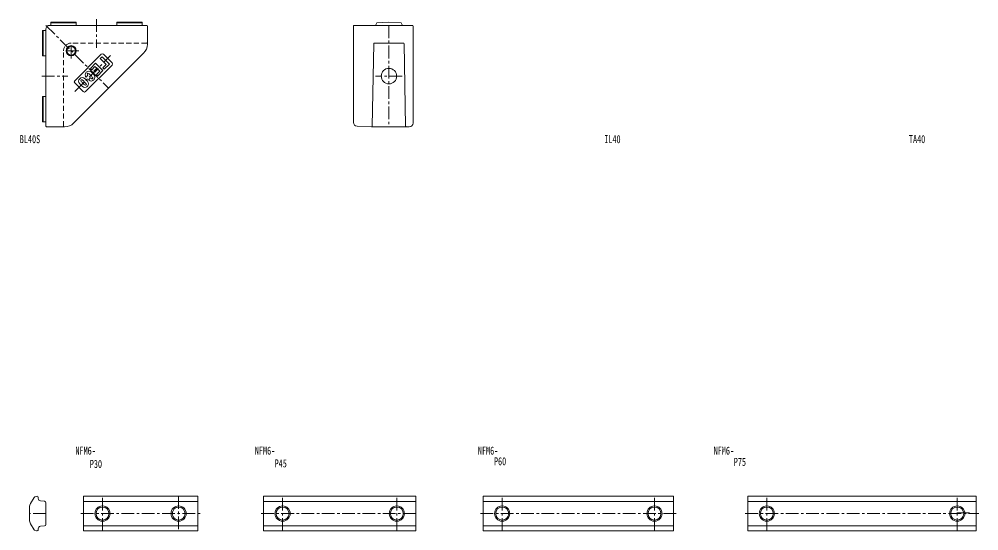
# Model space of a CAD drawing. Units: millimetres on the paper. Extents: x -598 to 1503, y -396 to 443.
# Drawn here: x -255 to 123, y 27.7 to 229.3 of the extents above; entities that cross this region are included whole.
import ezdxf
from ezdxf.enums import TextEntityAlignment as Align

# ---------------------------------------------------------------- set-up
doc = ezdxf.new("R2010")
doc.units = ezdxf.units.MM
doc.linetypes.add('CHAIN1', pattern=[8, 5, -1, 1, -1])
doc.linetypes.add('DASHED2', pattern=[3, 2, -1])
doc.layers.add('0-0', color=7, linetype='Continuous', lineweight=18)
doc.layers.add('0-1', color=4, linetype='CHAIN1', lineweight=18)
doc.styles.add('ＭＳ ゴシック', font='')
doc.styles.get('ＭＳ ゴシック').set_extended_font_data('MS Gothic')

msp = doc.modelspace()

# ---------------------------------------------------------------- linework, layer by layer
at = {"layer": '0-0'}
for p, q in [((-243, 226.863), (-204.8, 226.863)), ((-242.5, 228.113), (-232.5, 228.113)), ((-242.5, 228.113), (-242.5, 226.863)), ((-242.5, 227.863), (-232.5, 227.863)), ((-232.5, 228.113), (-232.5, 226.863)), ((-216.5, 228.113), (-206.5, 228.113)), ((-216.5, 228.113), (-216.5, 226.863)), ((-216.5, 227.863), (-206.5, 227.863)), ((-206.5, 228.113), (-206.5, 226.863)), ((-100.136, 226.863), (-123.036, 226.863)), ((-114.686, 226.863), (-114.109, 227.863)), ((-109.336, 228.113), (-114.109, 227.863)), ((-245.75, 224.863), (-245.75, 214.863)), ((-245.75, 224.863), (-244.5, 224.863)), ((-245.5, 224.863), (-245.5, 214.863)), ((-244.5, 225.363), (-244.5, 187.163)), ((-204.5, 219.434), (-204.5, 226.563)), ((-99.836, 226.563), (-99.836, 188.363)), ((-115.907, 187.168), (-115.341, 219.57)), ((-103.631, 219.865), (-115.041, 219.865)), ((-102.765, 187.158), (-103.331, 219.57)), ((-233.536, 188.328), (-205.964, 215.899)), ((-233.114, 205.012), (-222.649, 215.477)), ((-218.406, 212.083), (-221.801, 215.477)), ((-245.75, 214.863), (-244.5, 214.863)), ((-223.066, 213.791), (-222.346, 214.511)), ((-219.459, 211.624), (-222.346, 214.511)), ((-228.872, 200.77), (-218.406, 211.235)), ((-226.43, 209.397), (-225.126, 210.702)), ((-225.636, 208.852), (-224.456, 210.032)), ((-225.636, 208.852), (-225.153, 208.369)), ((-225.153, 208.369), (-223.973, 209.549)), ((-225.126, 210.702), (-224.456, 210.032)), ((-223.268, 208.844), (-224.573, 207.539)), ((-223.973, 209.549), (-223.268, 208.844)), ((-233.114, 204.164), (-229.72, 200.77)), ((-227.926, 207.206), (-228.662, 206.471)), ((-226.889, 206.162), (-227.64, 205.411)), ((-224.573, 207.539), (-224.058, 207.025)), ((-245.75, 198.863), (-245.75, 188.863)), ((-245.75, 198.863), (-244.5, 198.863)), ((-245.5, 198.863), (-245.5, 188.863)), ((-245.75, 188.863), (-244.5, 188.863)), ((-237.071, 186.863), (-244.2, 186.863)), ((-115.912, 186.863), (-121.888, 187.072)), ((-115.912, 186.863), (-101.336, 186.863)), ((-249.132, 40.863), (-250.498, 38.496)), ((-248.129, 41.283), (-248.828, 41.096)), ((-247.5, 40.479), (-247.5, 40.8)), ((-244.956, 39.34), (-246.587, 39.483)), ((-244.5, 30.158), (-244.5, 38.842)), ((-184.672, 39.3), (-229.672, 39.3)), ((-98.72, 39.3), (-158.72, 39.3)), ((2.785, 39.3), (-72.215, 39.3)), ((122.033, 41.3), (32.033, 41.3)), ((32.033, 41.3), (32.033, 27.7)), ((122.033, 39.3), (32.033, 39.3)), ((-250.9, 36.996), (-250.9, 32.004)), ((119.326, 34.731), (114.326, 34.731)), ((-250.498, 30.504), (-249.132, 28.137)), ((-248.828, 27.904), (-248.129, 27.717)), ((-247.5, 28.2), (-247.5, 28.521)), ((-246.587, 29.517), (-244.956, 29.66)), ((-184.672, 29.7), (-229.672, 29.7)), ((-98.72, 29.7), (-158.72, 29.7)), ((2.785, 29.7), (-72.215, 29.7)), ((122.033, 29.7), (32.033, 29.7))]:
    msp.add_line(p, q, dxfattribs=at)
for points in [[(-103.986, 226.863), (-104.563, 227.863), (-109.336, 228.113)], [(-123.336, 226.563), (-123.336, 192.084), (-123.336, 188.571)], [(-224.923, 211.934), (-226.945, 209.912), (-226.43, 209.397)], [(-224.923, 211.934), (-222.036, 209.047), (-224.058, 207.025)], [(-219.459, 211.624), (-221.48, 209.602), (-221.995, 210.117), (-220.694, 211.418), (-223.066, 213.791)], [(32.033, 27.7), (122.033, 27.7), (122.033, 41.3)]]:
    msp.add_lwpolyline(points, dxfattribs=at)
for points in [[(-184.672, 41.3), (-229.672, 41.3), (-229.672, 27.7), (-184.672, 27.7)], [(-98.72, 41.3), (-158.72, 41.3), (-158.72, 27.7), (-98.72, 27.7)], [(2.785, 41.3), (-72.215, 41.3), (-72.215, 27.7), (2.785, 27.7)]]:
    msp.add_lwpolyline(points, close=True, dxfattribs=at)
for centre, radius in [((-234.5, 216.863), 2), ((-234.5, 216.863), 1.7), ((-109.336, 206.863), 3.05)]:
    msp.add_circle(centre, radius, dxfattribs=at)
at = {"layer": '0-0', "color": 4}
for centre in [(-222.172, 34.5), (-192.172, 34.5), (-151.22, 34.5), (-106.22, 34.5), (-64.715, 34.5), (-4.715, 34.5), (39.533, 34.5), (114.533, 34.5)]:
    msp.add_circle(centre, 3, dxfattribs=at)
at = {"layer": '0-0'}
for centre, radius, start, end in [((-243, 225.363), 1.5, 90, 180), ((-204.8, 226.563), 0.3, 0, 90), ((-123.036, 226.563), 0.3, 90, 180), ((-100.136, 226.563), 0.3, 0, 90), ((-209.5, 219.434), 5, 315, 0), ((-115.041, 219.565), 0.3, 90, 179), ((-103.631, 219.565), 0.3, 1, 90), ((-222.225, 215.053), 0.6, 45, 135), ((-218.831, 211.659), 0.6, 315, 45), ((-227.896, 207.39), 1.144, 151.2291, 205.88188), ((-227.003, 206.813), 2.206, 120.73071, 149.26929), ((-227.833, 207.643), 0.332, 63.78093, 206.21907), ((-227.579, 207.706), 1.144, 64.11812, 118.7709), ((-228.603, 206.331), 1.853, 44.28078, 60.35526), ((-229.422, 204.548), 4.798, 29.216, 60.784), ((-232.69, 204.588), 0.6, 135, 225), ((-230.426, 204.859), 1.144, 151.2291, 205.88188), ((-227.268, 206.702), 4.798, 209.216, 240.784), ((-229.533, 204.283), 2.206, 120.73071, 149.26929), ((-230.363, 205.113), 0.332, 63.78093, 206.21907), ((-230.11, 205.176), 1.144, 64.11812, 118.7709), ((-229.051, 205.883), 1.853, 209.64474, 225.71922), ((-221.276, 212.694), 12.185, 221.78919, 228.21081), ((-231.133, 203.8), 1.853, 44.28078, 60.35526), ((-237.944, 196.025), 12.185, 41.78919, 48.21081), ((-231.952, 202.018), 4.798, 29.216, 60.784), ((-224.738, 209.232), 4.798, 209.216, 215.13368), ((-230.169, 202.837), 1.853, 29.64474, 45.71922), ((-226.521, 208.413), 1.853, 209.64474, 220.64719), ((-228.794, 203.86), 1.144, 331.2291, 25.88188), ((-224.738, 209.232), 4.798, 232.77624, 240.784), ((-235.414, 198.556), 12.185, 41.78919, 48.21081), ((-226.58, 206.074), 1.144, 244.11812, 298.7709), ((-225.557, 207.449), 1.853, 223.99992, 240.35526), ((-226.326, 206.137), 0.332, 243.78093, 26.21907), ((-226.326, 206.137), 0.332, 243.78093, 26.21907), ((-227.639, 205.367), 1.853, 29.64474, 45.71922), ((-227.157, 206.967), 2.206, 300.73071, 329.26929), ((-226.264, 206.391), 1.144, 331.2291, 25.88188), ((-229.296, 201.194), 0.6, 225, 315), ((-229.111, 203.544), 1.144, 244.11812, 298.7709), ((-228.087, 204.919), 1.853, 224.28078, 240.35526), ((-228.857, 203.606), 0.332, 243.78093, 26.21907), ((-228.857, 203.606), 0.332, 243.78093, 26.21907), ((-229.687, 204.436), 2.206, 300.73071, 329.26929), ((-244.2, 187.163), 0.3, 180, 270), ((-237.071, 191.863), 5, 270, 315), ((-121.836, 188.571), 1.5, 180, 268), ((-116.207, 187.174), 0.3, 268, 359), ((-102.465, 187.163), 0.3, 181, 270), ((-101.336, 188.363), 1.5, 270, 0), ((-247.9, 36.996), 3, 150, 180), ((-248.699, 40.613), 0.5, 105, 150), ((-248, 40.8), 0.5, 48.5927, 105), ((-248, 40.8), 0.5, 0, 48.5927), ((-246.5, 40.479), 1, 180, 265), ((-245, 38.842), 0.5, 0, 85), ((-247.9, 32.004), 3, 180, 210), ((-248.699, 28.387), 0.5, 210, 255), ((-248, 28.2), 0.5, 255, 311.4073), ((-248, 28.2), 0.5, 311.4073, 0), ((-246.5, 28.521), 1, 95, 180), ((-245, 30.158), 0.5, 275, 0)]:
    msp.add_arc(centre, radius, start, end, dxfattribs=at)
at = {"layer": '0-1'}
for p, q in [((-244.5, 226.863), (-219.75, 202.113)), ((-224.5, 229.289), (-224.5, 217.99)), ((-109.336, 226.863), (-109.336, 186.863)), ((-234.5, 213.863), (-234.5, 219.863)), ((-231.5, 216.863), (-237.5, 216.863)), ((-233.038, 200.846), (-218.957, 214.927)), ((-246.018, 206.863), (-235.868, 206.863)), ((-104.142, 206.863), (-114.581, 206.863)), ((-222.172, 27.7), (-222.172, 41.3)), ((-192.172, 41.3), (-192.172, 27.7)), ((-151.22, 27.7), (-151.22, 41.3)), ((-106.22, 27.7), (-106.22, 41.3)), ((-64.715, 27.7), (-64.715, 41.3)), ((-4.715, 27.7), (-4.715, 41.3)), ((39.533, 27.7), (39.533, 41.3)), ((114.533, 27.7), (114.533, 41.3)), ((-230.672, 34.5), (-183.672, 34.5)), ((-159.72, 34.5), (-97.72, 34.5)), ((-73.215, 34.5), (3.785, 34.5)), ((31.033, 34.5), (123.033, 34.5))]:
    msp.add_line(p, q, dxfattribs=at)
at = {"layer": '0-1', "linetype": 'DASHED2'}
for p, q in [((-204.8, 219.863), (-234.5, 219.863)), ((-237.5, 187.163), (-237.5, 216.863))]:
    msp.add_line(p, q, dxfattribs=at)
at = {"layer": '0-1'}
msp.add_lwpolyline([(-244.5, 34.5), (-250.852, 34.5), (-250.9, 34.5)], dxfattribs=at)
at = {"layer": '0-1', "color": 7, "linetype": 'Continuous'}
for centre in [(-222.172, 34.5), (-192.172, 34.5), (-151.22, 34.5), (-106.22, 34.5), (-64.715, 34.5), (-4.715, 34.5), (39.533, 34.5), (114.533, 34.5)]:
    msp.add_circle(centre, 2.55, dxfattribs=at)
at = {"layer": '0-1', "linetype": 'DASHED2'}
for centre, radius, start, end in [((-234.5, 216.863), 3, 90, 180), ((-204.8, 220.163), 0.3, 270, 0), ((-237.8, 187.163), 0.3, 270, 0)]:
    msp.add_arc(centre, radius, start, end, dxfattribs=at)

# ---------------------------------------------------------------- texts
at = {"layer": '0-0', "style": 'ＭＳ ゴシック', "width": 0.75}
for s, p in [('BL40\u3000BL40S', (-264.5, 179.5)), ('IL40', (-24.5, 179.5)), ('TA40', (95.5, 179.5)), ('NFM6-', (-232.849, 56.78)), ('NFM6-', (-162.166, 56.78)), ('NFM6-', (-74.309, 56.78)), ('NFM6-', (18.584, 56.78)), ('P30', (-227.173, 51.526)), ('P45', (-154.366, 51.747)), ('P60', (-67.966, 52.575)), ('P75', (26.514, 52.354))]:
    msp.add_text(s, height=3.152, dxfattribs=at).set_placement(p, align=Align.BOTTOM_LEFT)

doc.saveas('drawing.dxf')
